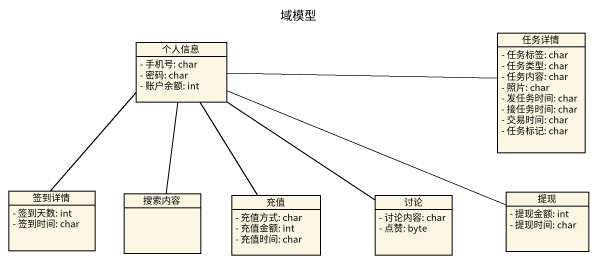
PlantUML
@startuml
title 域模型
hide circle
hide empty members
skinparam classAttributeIconSize 0
class 个人信息 {
  - 手机号: char
  - 密码: char
  - 账户余额: int
}
class 任务详情 {
  - 任务标签: char
  - 任务类型: char
  - 任务内容: char
  - 照片: char
  - 发任务时间: char
  - 接任务时间: char
  - 交易时间: char
  - 任务标记: char
}
class 签到详情 {
  - 签到天数: int
  - 签到时间: char
}
class 搜索内容
class 充值 {
  - 充值方式: char
  - 充值金额: int
  - 充值时间: char
}
class 讨论 {
  - 讨论内容: char
  - 点赞: byte
}
class 提现 {
  - 提现金额: int
  - 提现时间: char
}
个人信息 -right- 任务详情
个人信息 -- 签到详情
个人信息 -- 搜索内容
个人信息 -- 充值
个人信息 -- 讨论
个人信息 -right- 提现
@enduml
